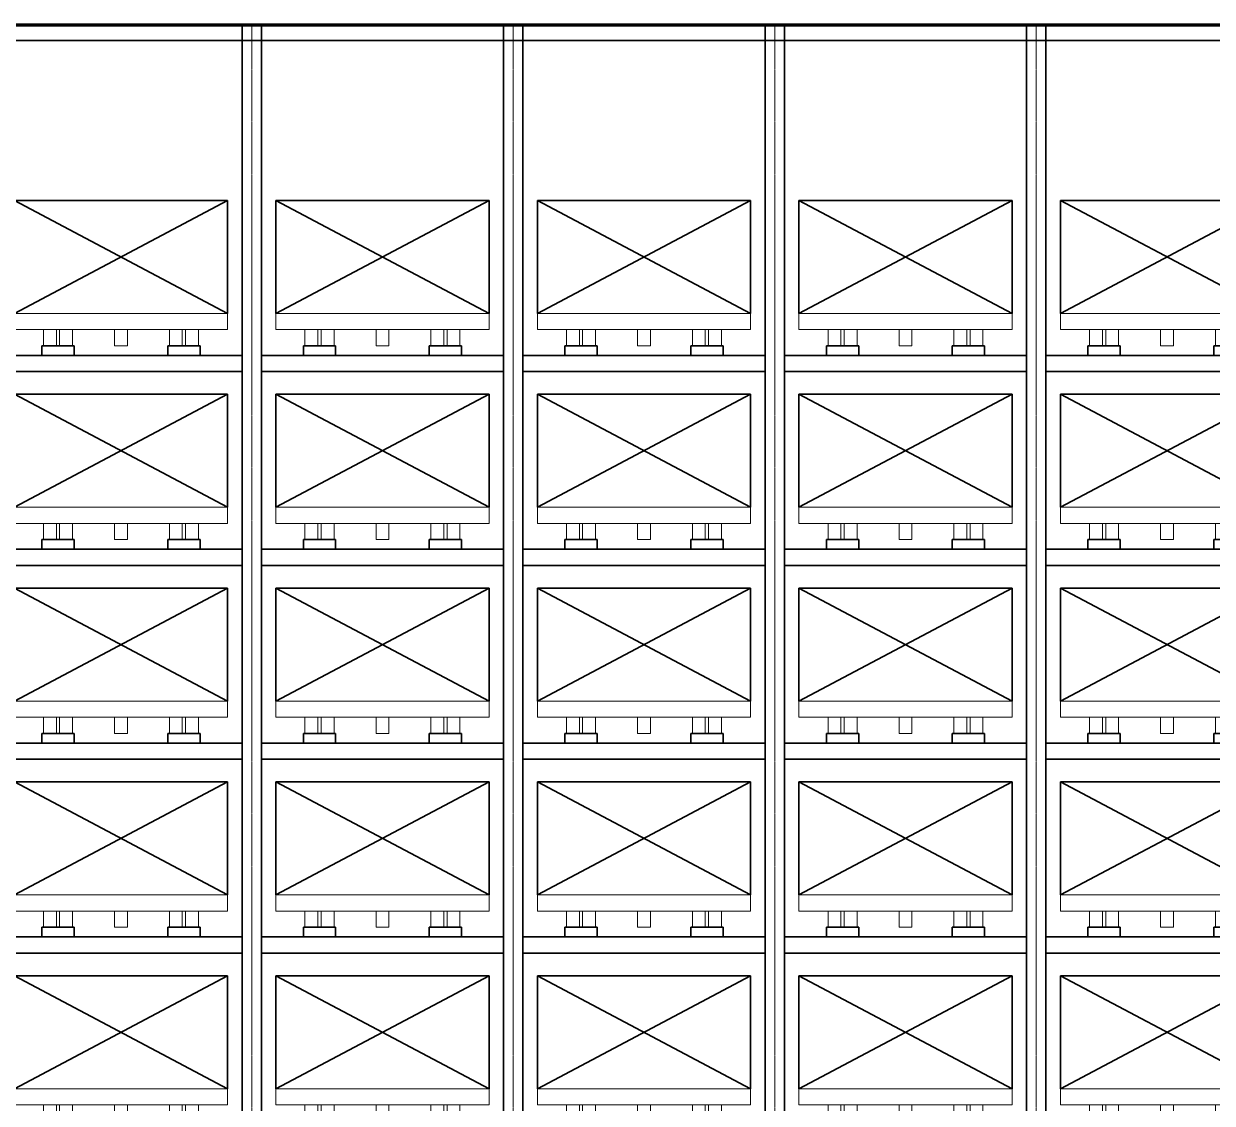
# Model space of a CAD drawing. Header units: millimetres. Extents: x -67280 to 67280, y -47520 to 47520.
# Drawn here: x -21020 to -13658, y 33085 to 39767 of the extents above; entities that cross this region are included whole.
import ezdxf

# ---------------------------------------------------------------- set-up
doc = ezdxf.new("R2010")
doc.units = ezdxf.units.MM
doc.linetypes.add('点画线', pattern=[18, 12, -2, 2, -2])
for name, color, linetype, lineweight in [('ACADCAXA细实线层', 3, 'Continuous', 18), ('EB0', 7, 'Continuous', 35), ('中心线层', 1, '点画线', 18), ('尺寸线层', 4, 'Continuous', 18), ('标注层AM_5', 3, 'Continuous', 25), ('粗实线层AM_0', 7, 'Continuous', 50)]:
    doc.layers.add(name, color=color, linetype=linetype, lineweight=lineweight)

# ---------------------------------------------------------------- blocks, each defined once
blk = doc.blocks.new('*X716')
at = {"layer": 'ACADCAXA细实线层', "linetype": 'Continuous', "lineweight": 18}
for p, q in [((0, 100), (0, 200)), ((0, 200), (1320, 200)), ((1320, 100), (1320, 200)), ((0, 100), (1320, 100)), ((180, 0), (180, 100)), ((260, 0), (260, 100)), ((280, 0), (280, 100)), ((360, 0), (360, 100)), ((620, 0), (620, 100)), ((700, 0), (700, 100)), ((960, 0), (960, 100)), ((1040, 0), (1040, 100)), ((1060, 0), (1060, 100)), ((1140, 0), (1140, 100)), ((180, 0), (260, 0)), ((280, 0), (360, 0)), ((620, 0), (700, 0)), ((1040, 0), (960, 0)), ((1060, 0), (1140, 0))]:
    blk.add_line(p, q, dxfattribs=at)
at = {"layer": 'EB0'}
for p, q in [((0, 900), (1320, 900)), ((1320, 900), (0, 200)), ((0, 900), (1320, 200)), ((0, 900), (0, 200)), ((1320, 900), (1320, 200))]:
    blk.add_line(p, q, dxfattribs=at)
blk = doc.blocks.new('*X718')
at = {"layer": 'ACADCAXA细实线层', "linetype": 'Continuous', "lineweight": 18}
for p, q in [((0, 100), (0, 200)), ((0, 200), (1320, 200)), ((1320, 100), (1320, 200)), ((0, 100), (1320, 100)), ((180, 0), (180, 100)), ((260, 0), (260, 100)), ((280, 0), (280, 100)), ((360, 0), (360, 100)), ((620, 0), (620, 100)), ((700, 0), (700, 100)), ((960, 0), (960, 100)), ((1040, 0), (1040, 100)), ((1060, 0), (1060, 100)), ((1140, 0), (1140, 100)), ((180, 0), (260, 0)), ((280, 0), (360, 0)), ((620, 0), (700, 0)), ((1040, 0), (960, 0)), ((1060, 0), (1140, 0))]:
    blk.add_line(p, q, dxfattribs=at)
at = {"layer": 'EB0'}
for p, q in [((0, 900), (1320, 900)), ((1320, 900), (0, 200)), ((0, 900), (1320, 200)), ((0, 900), (0, 200)), ((1320, 900), (1320, 200))]:
    blk.add_line(p, q, dxfattribs=at)
blk = doc.blocks.new('*X719')
at = {"layer": 'EB0'}
for p, q in [((260, 100), (260, 160)), ((460, 160), (260, 160)), ((260, 100), (260, 160)), ((460, 160), (260, 160)), ((460, 100), (460, 160)), ((460, 100), (460, 160)), ((1040, 100), (1040, 160)), ((1040, 160), (1240, 160)), ((1040, 100), (1040, 160)), ((1040, 160), (1240, 160)), ((1240, 100), (1240, 160)), ((1240, 100), (1240, 160)), ((0, 100), (1500, 100)), ((1500, 0), (0, 0))]:
    blk.add_line(p, q, dxfattribs=at)
at = {"layer": '标注层AM_5'}
for p, q in [((0, 100), (1500, 100)), ((1500, 100), (0, 100)), ((0, 0), (1500, 0))]:
    blk.add_line(p, q, dxfattribs=at)
blk = doc.blocks.new('*X720')
at = {"layer": 'ACADCAXA细实线层', "linetype": 'Continuous', "lineweight": 18}
for p, q in [((0, 100), (0, 200)), ((0, 200), (1320, 200)), ((1320, 100), (1320, 200)), ((0, 100), (1320, 100)), ((180, 0), (180, 100)), ((260, 0), (260, 100)), ((280, 0), (280, 100)), ((360, 0), (360, 100)), ((620, 0), (620, 100)), ((700, 0), (700, 100)), ((960, 0), (960, 100)), ((1040, 0), (1040, 100)), ((1060, 0), (1060, 100)), ((1140, 0), (1140, 100)), ((180, 0), (260, 0)), ((280, 0), (360, 0)), ((620, 0), (700, 0)), ((1040, 0), (960, 0)), ((1060, 0), (1140, 0))]:
    blk.add_line(p, q, dxfattribs=at)
at = {"layer": 'EB0'}
for p, q in [((0, 900), (1320, 900)), ((1320, 900), (0, 200)), ((0, 900), (1320, 200)), ((0, 900), (0, 200)), ((1320, 900), (1320, 200))]:
    blk.add_line(p, q, dxfattribs=at)
blk = doc.blocks.new('*X721')
at = {"layer": 'EB0'}
for p, q in [((260, 100), (260, 160)), ((460, 160), (260, 160)), ((260, 100), (260, 160)), ((460, 160), (260, 160)), ((460, 100), (460, 160)), ((460, 100), (460, 160)), ((1040, 100), (1040, 160)), ((1040, 160), (1240, 160)), ((1040, 100), (1040, 160)), ((1040, 160), (1240, 160)), ((1240, 100), (1240, 160)), ((1240, 100), (1240, 160)), ((0, 100), (1500, 100)), ((1500, 0), (0, 0))]:
    blk.add_line(p, q, dxfattribs=at)
at = {"layer": '标注层AM_5'}
for p, q in [((0, 100), (1500, 100)), ((1500, 100), (0, 100)), ((0, 0), (1500, 0))]:
    blk.add_line(p, q, dxfattribs=at)
blk = doc.blocks.new('*X722')
at = {"layer": 'ACADCAXA细实线层', "linetype": 'Continuous', "lineweight": 18}
for p, q in [((0, 100), (0, 200)), ((0, 200), (1320, 200)), ((1320, 100), (1320, 200)), ((0, 100), (1320, 100)), ((180, 0), (180, 100)), ((260, 0), (260, 100)), ((280, 0), (280, 100)), ((360, 0), (360, 100)), ((620, 0), (620, 100)), ((700, 0), (700, 100)), ((960, 0), (960, 100)), ((1040, 0), (1040, 100)), ((1060, 0), (1060, 100)), ((1140, 0), (1140, 100)), ((180, 0), (260, 0)), ((280, 0), (360, 0)), ((620, 0), (700, 0)), ((1040, 0), (960, 0)), ((1060, 0), (1140, 0))]:
    blk.add_line(p, q, dxfattribs=at)
at = {"layer": 'EB0'}
for p, q in [((0, 900), (1320, 900)), ((1320, 900), (0, 200)), ((0, 900), (1320, 200)), ((0, 900), (0, 200)), ((1320, 900), (1320, 200))]:
    blk.add_line(p, q, dxfattribs=at)
blk = doc.blocks.new('*X723')
at = {"layer": 'EB0'}
for p, q in [((260, 100), (260, 160)), ((460, 160), (260, 160)), ((260, 100), (260, 160)), ((460, 160), (260, 160)), ((460, 100), (460, 160)), ((460, 100), (460, 160)), ((1040, 100), (1040, 160)), ((1040, 160), (1240, 160)), ((1040, 100), (1040, 160)), ((1040, 160), (1240, 160)), ((1240, 100), (1240, 160)), ((1240, 100), (1240, 160)), ((0, 100), (1500, 100)), ((1500, 0), (0, 0))]:
    blk.add_line(p, q, dxfattribs=at)
at = {"layer": '标注层AM_5'}
for p, q in [((0, 100), (1500, 100)), ((1500, 100), (0, 100)), ((0, 0), (1500, 0))]:
    blk.add_line(p, q, dxfattribs=at)
blk = doc.blocks.new('*X724')
at = {"layer": 'ACADCAXA细实线层', "linetype": 'Continuous', "lineweight": 18}
for p, q in [((0, 100), (0, 200)), ((0, 200), (1320, 200)), ((1320, 100), (1320, 200)), ((0, 100), (1320, 100)), ((180, 0), (180, 100)), ((260, 0), (260, 100)), ((280, 0), (280, 100)), ((360, 0), (360, 100)), ((620, 0), (620, 100)), ((700, 0), (700, 100)), ((960, 0), (960, 100)), ((1040, 0), (1040, 100)), ((1060, 0), (1060, 100)), ((1140, 0), (1140, 100)), ((180, 0), (260, 0)), ((280, 0), (360, 0)), ((620, 0), (700, 0)), ((1040, 0), (960, 0)), ((1060, 0), (1140, 0))]:
    blk.add_line(p, q, dxfattribs=at)
at = {"layer": 'EB0'}
for p, q in [((0, 900), (1320, 900)), ((1320, 900), (0, 200)), ((0, 900), (1320, 200)), ((0, 900), (0, 200)), ((1320, 900), (1320, 200))]:
    blk.add_line(p, q, dxfattribs=at)
blk = doc.blocks.new('*X725')
at = {"layer": 'EB0'}
for p, q in [((260, 100), (260, 160)), ((460, 160), (260, 160)), ((260, 100), (260, 160)), ((460, 160), (260, 160)), ((460, 100), (460, 160)), ((460, 100), (460, 160)), ((1040, 100), (1040, 160)), ((1040, 160), (1240, 160)), ((1040, 100), (1040, 160)), ((1040, 160), (1240, 160)), ((1240, 100), (1240, 160)), ((1240, 100), (1240, 160)), ((0, 100), (1500, 100)), ((1500, 0), (0, 0))]:
    blk.add_line(p, q, dxfattribs=at)
at = {"layer": '标注层AM_5'}
for p, q in [((0, 100), (1500, 100)), ((1500, 100), (0, 100)), ((0, 0), (1500, 0))]:
    blk.add_line(p, q, dxfattribs=at)
blk = doc.blocks.new('*X709')
at = {"layer": 'EB0'}
for p, q in [((1620, 0), (1620, 11200)), ((1740, 0), (1740, 11200))]:
    blk.add_line(p, q, dxfattribs=at)
at = {"layer": '中心线层'}
blk.add_line((1680, -3), (1680, 11203), dxfattribs=at)
at = {"layer": 'EB0'}
for name, p in [('*X724', (210, 9210)), ('*X722', (210, 8010)), ('*X720', (210, 6810)), ('*X718', (210, 5610)), ('*X716', (210, 4410))]:
    blk.add_blockref(name, p, dxfattribs=at)
at = {"layer": '粗实线层AM_0'}
for name, p in [('*X725', (120, 9050)), ('*X723', (120, 7850)), ('*X721', (120, 6650)), ('*X719', (120, 5450))]:
    blk.add_blockref(name, p, dxfattribs=at)
blk = doc.blocks.new('*X733')
at = {"layer": 'ACADCAXA细实线层', "linetype": 'Continuous', "lineweight": 18}
for p, q in [((0, 100), (0, 200)), ((0, 200), (1320, 200)), ((1320, 100), (1320, 200)), ((0, 100), (1320, 100)), ((180, 0), (180, 100)), ((260, 0), (260, 100)), ((280, 0), (280, 100)), ((360, 0), (360, 100)), ((620, 0), (620, 100)), ((700, 0), (700, 100)), ((960, 0), (960, 100)), ((1040, 0), (1040, 100)), ((1060, 0), (1060, 100)), ((1140, 0), (1140, 100)), ((180, 0), (260, 0)), ((280, 0), (360, 0)), ((620, 0), (700, 0)), ((1040, 0), (960, 0)), ((1060, 0), (1140, 0))]:
    blk.add_line(p, q, dxfattribs=at)
at = {"layer": 'EB0'}
for p, q in [((0, 900), (1320, 900)), ((1320, 900), (0, 200)), ((0, 900), (1320, 200)), ((0, 900), (0, 200)), ((1320, 900), (1320, 200))]:
    blk.add_line(p, q, dxfattribs=at)
blk = doc.blocks.new('*X735')
at = {"layer": 'ACADCAXA细实线层', "linetype": 'Continuous', "lineweight": 18}
for p, q in [((0, 100), (0, 200)), ((0, 200), (1320, 200)), ((1320, 100), (1320, 200)), ((0, 100), (1320, 100)), ((180, 0), (180, 100)), ((260, 0), (260, 100)), ((280, 0), (280, 100)), ((360, 0), (360, 100)), ((620, 0), (620, 100)), ((700, 0), (700, 100)), ((960, 0), (960, 100)), ((1040, 0), (1040, 100)), ((1060, 0), (1060, 100)), ((1140, 0), (1140, 100)), ((180, 0), (260, 0)), ((280, 0), (360, 0)), ((620, 0), (700, 0)), ((1040, 0), (960, 0)), ((1060, 0), (1140, 0))]:
    blk.add_line(p, q, dxfattribs=at)
at = {"layer": 'EB0'}
for p, q in [((0, 900), (1320, 900)), ((1320, 900), (0, 200)), ((0, 900), (1320, 200)), ((0, 900), (0, 200)), ((1320, 900), (1320, 200))]:
    blk.add_line(p, q, dxfattribs=at)
blk = doc.blocks.new('*X736')
at = {"layer": 'EB0'}
for p, q in [((260, 100), (260, 160)), ((460, 160), (260, 160)), ((260, 100), (260, 160)), ((460, 160), (260, 160)), ((460, 100), (460, 160)), ((460, 100), (460, 160)), ((1040, 100), (1040, 160)), ((1040, 160), (1240, 160)), ((1040, 100), (1040, 160)), ((1040, 160), (1240, 160)), ((1240, 100), (1240, 160)), ((1240, 100), (1240, 160)), ((0, 100), (1500, 100)), ((1500, 0), (0, 0))]:
    blk.add_line(p, q, dxfattribs=at)
at = {"layer": '标注层AM_5'}
for p, q in [((0, 100), (1500, 100)), ((1500, 100), (0, 100)), ((0, 0), (1500, 0))]:
    blk.add_line(p, q, dxfattribs=at)
blk = doc.blocks.new('*X737')
at = {"layer": 'ACADCAXA细实线层', "linetype": 'Continuous', "lineweight": 18}
for p, q in [((0, 100), (0, 200)), ((0, 200), (1320, 200)), ((1320, 100), (1320, 200)), ((0, 100), (1320, 100)), ((180, 0), (180, 100)), ((260, 0), (260, 100)), ((280, 0), (280, 100)), ((360, 0), (360, 100)), ((620, 0), (620, 100)), ((700, 0), (700, 100)), ((960, 0), (960, 100)), ((1040, 0), (1040, 100)), ((1060, 0), (1060, 100)), ((1140, 0), (1140, 100)), ((180, 0), (260, 0)), ((280, 0), (360, 0)), ((620, 0), (700, 0)), ((1040, 0), (960, 0)), ((1060, 0), (1140, 0))]:
    blk.add_line(p, q, dxfattribs=at)
at = {"layer": 'EB0'}
for p, q in [((0, 900), (1320, 900)), ((1320, 900), (0, 200)), ((0, 900), (1320, 200)), ((0, 900), (0, 200)), ((1320, 900), (1320, 200))]:
    blk.add_line(p, q, dxfattribs=at)
blk = doc.blocks.new('*X738')
at = {"layer": 'EB0'}
for p, q in [((260, 100), (260, 160)), ((460, 160), (260, 160)), ((260, 100), (260, 160)), ((460, 160), (260, 160)), ((460, 100), (460, 160)), ((460, 100), (460, 160)), ((1040, 100), (1040, 160)), ((1040, 160), (1240, 160)), ((1040, 100), (1040, 160)), ((1040, 160), (1240, 160)), ((1240, 100), (1240, 160)), ((1240, 100), (1240, 160)), ((0, 100), (1500, 100)), ((1500, 0), (0, 0))]:
    blk.add_line(p, q, dxfattribs=at)
at = {"layer": '标注层AM_5'}
for p, q in [((0, 100), (1500, 100)), ((1500, 100), (0, 100)), ((0, 0), (1500, 0))]:
    blk.add_line(p, q, dxfattribs=at)
blk = doc.blocks.new('*X739')
at = {"layer": 'ACADCAXA细实线层', "linetype": 'Continuous', "lineweight": 18}
for p, q in [((0, 100), (0, 200)), ((0, 200), (1320, 200)), ((1320, 100), (1320, 200)), ((0, 100), (1320, 100)), ((180, 0), (180, 100)), ((260, 0), (260, 100)), ((280, 0), (280, 100)), ((360, 0), (360, 100)), ((620, 0), (620, 100)), ((700, 0), (700, 100)), ((960, 0), (960, 100)), ((1040, 0), (1040, 100)), ((1060, 0), (1060, 100)), ((1140, 0), (1140, 100)), ((180, 0), (260, 0)), ((280, 0), (360, 0)), ((620, 0), (700, 0)), ((1040, 0), (960, 0)), ((1060, 0), (1140, 0))]:
    blk.add_line(p, q, dxfattribs=at)
at = {"layer": 'EB0'}
for p, q in [((0, 900), (1320, 900)), ((1320, 900), (0, 200)), ((0, 900), (1320, 200)), ((0, 900), (0, 200)), ((1320, 900), (1320, 200))]:
    blk.add_line(p, q, dxfattribs=at)
blk = doc.blocks.new('*X740')
at = {"layer": 'EB0'}
for p, q in [((260, 100), (260, 160)), ((460, 160), (260, 160)), ((260, 100), (260, 160)), ((460, 160), (260, 160)), ((460, 100), (460, 160)), ((460, 100), (460, 160)), ((1040, 100), (1040, 160)), ((1040, 160), (1240, 160)), ((1040, 100), (1040, 160)), ((1040, 160), (1240, 160)), ((1240, 100), (1240, 160)), ((1240, 100), (1240, 160)), ((0, 100), (1500, 100)), ((1500, 0), (0, 0))]:
    blk.add_line(p, q, dxfattribs=at)
at = {"layer": '标注层AM_5'}
for p, q in [((0, 100), (1500, 100)), ((1500, 100), (0, 100)), ((0, 0), (1500, 0))]:
    blk.add_line(p, q, dxfattribs=at)
blk = doc.blocks.new('*X741')
at = {"layer": 'ACADCAXA细实线层', "linetype": 'Continuous', "lineweight": 18}
for p, q in [((0, 100), (0, 200)), ((0, 200), (1320, 200)), ((1320, 100), (1320, 200)), ((0, 100), (1320, 100)), ((180, 0), (180, 100)), ((260, 0), (260, 100)), ((280, 0), (280, 100)), ((360, 0), (360, 100)), ((620, 0), (620, 100)), ((700, 0), (700, 100)), ((960, 0), (960, 100)), ((1040, 0), (1040, 100)), ((1060, 0), (1060, 100)), ((1140, 0), (1140, 100)), ((180, 0), (260, 0)), ((280, 0), (360, 0)), ((620, 0), (700, 0)), ((1040, 0), (960, 0)), ((1060, 0), (1140, 0))]:
    blk.add_line(p, q, dxfattribs=at)
at = {"layer": 'EB0'}
for p, q in [((0, 900), (1320, 900)), ((1320, 900), (0, 200)), ((0, 900), (1320, 200)), ((0, 900), (0, 200)), ((1320, 900), (1320, 200))]:
    blk.add_line(p, q, dxfattribs=at)
blk = doc.blocks.new('*X742')
at = {"layer": 'EB0'}
for p, q in [((260, 100), (260, 160)), ((460, 160), (260, 160)), ((260, 100), (260, 160)), ((460, 160), (260, 160)), ((460, 100), (460, 160)), ((460, 100), (460, 160)), ((1040, 100), (1040, 160)), ((1040, 160), (1240, 160)), ((1040, 100), (1040, 160)), ((1040, 160), (1240, 160)), ((1240, 100), (1240, 160)), ((1240, 100), (1240, 160)), ((0, 100), (1500, 100)), ((1500, 0), (0, 0))]:
    blk.add_line(p, q, dxfattribs=at)
at = {"layer": '标注层AM_5'}
for p, q in [((0, 100), (1500, 100)), ((1500, 100), (0, 100)), ((0, 0), (1500, 0))]:
    blk.add_line(p, q, dxfattribs=at)
blk = doc.blocks.new('*X726')
at = {"layer": 'EB0'}
for p, q in [((0, 0), (0, 11200)), ((120, 0), (120, 11200)), ((1620, 0), (1620, 11200)), ((1740, 0), (1740, 11200))]:
    blk.add_line(p, q, dxfattribs=at)
at = {"layer": '中心线层'}
for p, q in [((60, -3), (60, 11203)), ((1680, -3), (1680, 11203))]:
    blk.add_line(p, q, dxfattribs=at)
at = {"layer": 'EB0'}
for name, p in [('*X741', (210, 9210)), ('*X739', (210, 8010)), ('*X737', (210, 6810)), ('*X735', (210, 5610)), ('*X733', (210, 4410))]:
    blk.add_blockref(name, p, dxfattribs=at)
at = {"layer": '粗实线层AM_0'}
for name, p in [('*X742', (120, 9050)), ('*X740', (120, 7850)), ('*X738', (120, 6650)), ('*X736', (120, 5450))]:
    blk.add_blockref(name, p, dxfattribs=at)
blk = doc.blocks.new('*X750')
at = {"layer": 'ACADCAXA细实线层', "linetype": 'Continuous', "lineweight": 18}
for p, q in [((0, 100), (0, 200)), ((0, 200), (1320, 200)), ((1320, 100), (1320, 200)), ((0, 100), (1320, 100)), ((180, 0), (180, 100)), ((260, 0), (260, 100)), ((280, 0), (280, 100)), ((360, 0), (360, 100)), ((620, 0), (620, 100)), ((700, 0), (700, 100)), ((960, 0), (960, 100)), ((1040, 0), (1040, 100)), ((1060, 0), (1060, 100)), ((1140, 0), (1140, 100)), ((180, 0), (260, 0)), ((280, 0), (360, 0)), ((620, 0), (700, 0)), ((1040, 0), (960, 0)), ((1060, 0), (1140, 0))]:
    blk.add_line(p, q, dxfattribs=at)
at = {"layer": 'EB0'}
for p, q in [((0, 900), (1320, 900)), ((1320, 900), (0, 200)), ((0, 900), (1320, 200)), ((0, 900), (0, 200)), ((1320, 900), (1320, 200))]:
    blk.add_line(p, q, dxfattribs=at)
blk = doc.blocks.new('*X752')
at = {"layer": 'ACADCAXA细实线层', "linetype": 'Continuous', "lineweight": 18}
for p, q in [((0, 100), (0, 200)), ((0, 200), (1320, 200)), ((1320, 100), (1320, 200)), ((0, 100), (1320, 100)), ((180, 0), (180, 100)), ((260, 0), (260, 100)), ((280, 0), (280, 100)), ((360, 0), (360, 100)), ((620, 0), (620, 100)), ((700, 0), (700, 100)), ((960, 0), (960, 100)), ((1040, 0), (1040, 100)), ((1060, 0), (1060, 100)), ((1140, 0), (1140, 100)), ((180, 0), (260, 0)), ((280, 0), (360, 0)), ((620, 0), (700, 0)), ((1040, 0), (960, 0)), ((1060, 0), (1140, 0))]:
    blk.add_line(p, q, dxfattribs=at)
at = {"layer": 'EB0'}
for p, q in [((0, 900), (1320, 900)), ((1320, 900), (0, 200)), ((0, 900), (1320, 200)), ((0, 900), (0, 200)), ((1320, 900), (1320, 200))]:
    blk.add_line(p, q, dxfattribs=at)
blk = doc.blocks.new('*X753')
at = {"layer": 'EB0'}
for p, q in [((260, 100), (260, 160)), ((460, 160), (260, 160)), ((260, 100), (260, 160)), ((460, 160), (260, 160)), ((460, 100), (460, 160)), ((460, 100), (460, 160)), ((1040, 100), (1040, 160)), ((1040, 160), (1240, 160)), ((1040, 100), (1040, 160)), ((1040, 160), (1240, 160)), ((1240, 100), (1240, 160)), ((1240, 100), (1240, 160)), ((0, 100), (1500, 100)), ((1500, 0), (0, 0))]:
    blk.add_line(p, q, dxfattribs=at)
at = {"layer": '标注层AM_5'}
for p, q in [((0, 100), (1500, 100)), ((1500, 100), (0, 100)), ((0, 0), (1500, 0))]:
    blk.add_line(p, q, dxfattribs=at)
blk = doc.blocks.new('*X754')
at = {"layer": 'ACADCAXA细实线层', "linetype": 'Continuous', "lineweight": 18}
for p, q in [((0, 100), (0, 200)), ((0, 200), (1320, 200)), ((1320, 100), (1320, 200)), ((0, 100), (1320, 100)), ((180, 0), (180, 100)), ((260, 0), (260, 100)), ((280, 0), (280, 100)), ((360, 0), (360, 100)), ((620, 0), (620, 100)), ((700, 0), (700, 100)), ((960, 0), (960, 100)), ((1040, 0), (1040, 100)), ((1060, 0), (1060, 100)), ((1140, 0), (1140, 100)), ((180, 0), (260, 0)), ((280, 0), (360, 0)), ((620, 0), (700, 0)), ((1040, 0), (960, 0)), ((1060, 0), (1140, 0))]:
    blk.add_line(p, q, dxfattribs=at)
at = {"layer": 'EB0'}
for p, q in [((0, 900), (1320, 900)), ((1320, 900), (0, 200)), ((0, 900), (1320, 200)), ((0, 900), (0, 200)), ((1320, 900), (1320, 200))]:
    blk.add_line(p, q, dxfattribs=at)
blk = doc.blocks.new('*X755')
at = {"layer": 'EB0'}
for p, q in [((260, 100), (260, 160)), ((460, 160), (260, 160)), ((260, 100), (260, 160)), ((460, 160), (260, 160)), ((460, 100), (460, 160)), ((460, 100), (460, 160)), ((1040, 100), (1040, 160)), ((1040, 160), (1240, 160)), ((1040, 100), (1040, 160)), ((1040, 160), (1240, 160)), ((1240, 100), (1240, 160)), ((1240, 100), (1240, 160)), ((0, 100), (1500, 100)), ((1500, 0), (0, 0))]:
    blk.add_line(p, q, dxfattribs=at)
at = {"layer": '标注层AM_5'}
for p, q in [((0, 100), (1500, 100)), ((1500, 100), (0, 100)), ((0, 0), (1500, 0))]:
    blk.add_line(p, q, dxfattribs=at)
blk = doc.blocks.new('*X756')
at = {"layer": 'ACADCAXA细实线层', "linetype": 'Continuous', "lineweight": 18}
for p, q in [((0, 100), (0, 200)), ((0, 200), (1320, 200)), ((1320, 100), (1320, 200)), ((0, 100), (1320, 100)), ((180, 0), (180, 100)), ((260, 0), (260, 100)), ((280, 0), (280, 100)), ((360, 0), (360, 100)), ((620, 0), (620, 100)), ((700, 0), (700, 100)), ((960, 0), (960, 100)), ((1040, 0), (1040, 100)), ((1060, 0), (1060, 100)), ((1140, 0), (1140, 100)), ((180, 0), (260, 0)), ((280, 0), (360, 0)), ((620, 0), (700, 0)), ((1040, 0), (960, 0)), ((1060, 0), (1140, 0))]:
    blk.add_line(p, q, dxfattribs=at)
at = {"layer": 'EB0'}
for p, q in [((0, 900), (1320, 900)), ((1320, 900), (0, 200)), ((0, 900), (1320, 200)), ((0, 900), (0, 200)), ((1320, 900), (1320, 200))]:
    blk.add_line(p, q, dxfattribs=at)
blk = doc.blocks.new('*X757')
at = {"layer": 'EB0'}
for p, q in [((260, 100), (260, 160)), ((460, 160), (260, 160)), ((260, 100), (260, 160)), ((460, 160), (260, 160)), ((460, 100), (460, 160)), ((460, 100), (460, 160)), ((1040, 100), (1040, 160)), ((1040, 160), (1240, 160)), ((1040, 100), (1040, 160)), ((1040, 160), (1240, 160)), ((1240, 100), (1240, 160)), ((1240, 100), (1240, 160)), ((0, 100), (1500, 100)), ((1500, 0), (0, 0))]:
    blk.add_line(p, q, dxfattribs=at)
at = {"layer": '标注层AM_5'}
for p, q in [((0, 100), (1500, 100)), ((1500, 100), (0, 100)), ((0, 0), (1500, 0))]:
    blk.add_line(p, q, dxfattribs=at)
blk = doc.blocks.new('*X758')
at = {"layer": 'ACADCAXA细实线层', "linetype": 'Continuous', "lineweight": 18}
for p, q in [((0, 100), (0, 200)), ((0, 200), (1320, 200)), ((1320, 100), (1320, 200)), ((0, 100), (1320, 100)), ((180, 0), (180, 100)), ((260, 0), (260, 100)), ((280, 0), (280, 100)), ((360, 0), (360, 100)), ((620, 0), (620, 100)), ((700, 0), (700, 100)), ((960, 0), (960, 100)), ((1040, 0), (1040, 100)), ((1060, 0), (1060, 100)), ((1140, 0), (1140, 100)), ((180, 0), (260, 0)), ((280, 0), (360, 0)), ((620, 0), (700, 0)), ((1040, 0), (960, 0)), ((1060, 0), (1140, 0))]:
    blk.add_line(p, q, dxfattribs=at)
at = {"layer": 'EB0'}
for p, q in [((0, 900), (1320, 900)), ((1320, 900), (0, 200)), ((0, 900), (1320, 200)), ((0, 900), (0, 200)), ((1320, 900), (1320, 200))]:
    blk.add_line(p, q, dxfattribs=at)
blk = doc.blocks.new('*X759')
at = {"layer": 'EB0'}
for p, q in [((260, 100), (260, 160)), ((460, 160), (260, 160)), ((260, 100), (260, 160)), ((460, 160), (260, 160)), ((460, 100), (460, 160)), ((460, 100), (460, 160)), ((1040, 100), (1040, 160)), ((1040, 160), (1240, 160)), ((1040, 100), (1040, 160)), ((1040, 160), (1240, 160)), ((1240, 100), (1240, 160)), ((1240, 100), (1240, 160)), ((0, 100), (1500, 100)), ((1500, 0), (0, 0))]:
    blk.add_line(p, q, dxfattribs=at)
at = {"layer": '标注层AM_5'}
for p, q in [((0, 100), (1500, 100)), ((1500, 100), (0, 100)), ((0, 0), (1500, 0))]:
    blk.add_line(p, q, dxfattribs=at)
blk = doc.blocks.new('*X743')
at = {"layer": 'EB0'}
for p, q in [((0, 0), (0, 11200)), ((120, 0), (120, 11200)), ((1620, 0), (1620, 11200)), ((1740, 0), (1740, 11200))]:
    blk.add_line(p, q, dxfattribs=at)
at = {"layer": '中心线层'}
for p, q in [((60, -3), (60, 11203)), ((1680, -3), (1680, 11203))]:
    blk.add_line(p, q, dxfattribs=at)
at = {"layer": 'EB0'}
for name, p in [('*X758', (210, 9210)), ('*X756', (210, 8010)), ('*X754', (210, 6810)), ('*X752', (210, 5610)), ('*X750', (210, 4410))]:
    blk.add_blockref(name, p, dxfattribs=at)
at = {"layer": '粗实线层AM_0'}
for name, p in [('*X759', (120, 9050)), ('*X757', (120, 7850)), ('*X755', (120, 6650)), ('*X753', (120, 5450))]:
    blk.add_blockref(name, p, dxfattribs=at)
blk = doc.blocks.new('*X767')
at = {"layer": 'ACADCAXA细实线层', "linetype": 'Continuous', "lineweight": 18}
for p, q in [((0, 100), (0, 200)), ((0, 200), (1320, 200)), ((1320, 100), (1320, 200)), ((0, 100), (1320, 100)), ((180, 0), (180, 100)), ((260, 0), (260, 100)), ((280, 0), (280, 100)), ((360, 0), (360, 100)), ((620, 0), (620, 100)), ((700, 0), (700, 100)), ((960, 0), (960, 100)), ((1040, 0), (1040, 100)), ((1060, 0), (1060, 100)), ((1140, 0), (1140, 100)), ((180, 0), (260, 0)), ((280, 0), (360, 0)), ((620, 0), (700, 0)), ((1040, 0), (960, 0)), ((1060, 0), (1140, 0))]:
    blk.add_line(p, q, dxfattribs=at)
at = {"layer": 'EB0'}
for p, q in [((0, 900), (1320, 900)), ((1320, 900), (0, 200)), ((0, 900), (1320, 200)), ((0, 900), (0, 200)), ((1320, 900), (1320, 200))]:
    blk.add_line(p, q, dxfattribs=at)
blk = doc.blocks.new('*X769')
at = {"layer": 'ACADCAXA细实线层', "linetype": 'Continuous', "lineweight": 18}
for p, q in [((0, 100), (0, 200)), ((0, 200), (1320, 200)), ((1320, 100), (1320, 200)), ((0, 100), (1320, 100)), ((180, 0), (180, 100)), ((260, 0), (260, 100)), ((280, 0), (280, 100)), ((360, 0), (360, 100)), ((620, 0), (620, 100)), ((700, 0), (700, 100)), ((960, 0), (960, 100)), ((1040, 0), (1040, 100)), ((1060, 0), (1060, 100)), ((1140, 0), (1140, 100)), ((180, 0), (260, 0)), ((280, 0), (360, 0)), ((620, 0), (700, 0)), ((1040, 0), (960, 0)), ((1060, 0), (1140, 0))]:
    blk.add_line(p, q, dxfattribs=at)
at = {"layer": 'EB0'}
for p, q in [((0, 900), (1320, 900)), ((1320, 900), (0, 200)), ((0, 900), (1320, 200)), ((0, 900), (0, 200)), ((1320, 900), (1320, 200))]:
    blk.add_line(p, q, dxfattribs=at)
blk = doc.blocks.new('*X770')
at = {"layer": 'EB0'}
for p, q in [((260, 100), (260, 160)), ((460, 160), (260, 160)), ((260, 100), (260, 160)), ((460, 160), (260, 160)), ((460, 100), (460, 160)), ((460, 100), (460, 160)), ((1040, 100), (1040, 160)), ((1040, 160), (1240, 160)), ((1040, 100), (1040, 160)), ((1040, 160), (1240, 160)), ((1240, 100), (1240, 160)), ((1240, 100), (1240, 160)), ((0, 100), (1500, 100)), ((1500, 0), (0, 0))]:
    blk.add_line(p, q, dxfattribs=at)
at = {"layer": '标注层AM_5'}
for p, q in [((0, 100), (1500, 100)), ((1500, 100), (0, 100)), ((0, 0), (1500, 0))]:
    blk.add_line(p, q, dxfattribs=at)
blk = doc.blocks.new('*X771')
at = {"layer": 'ACADCAXA细实线层', "linetype": 'Continuous', "lineweight": 18}
for p, q in [((0, 100), (0, 200)), ((0, 200), (1320, 200)), ((1320, 100), (1320, 200)), ((0, 100), (1320, 100)), ((180, 0), (180, 100)), ((260, 0), (260, 100)), ((280, 0), (280, 100)), ((360, 0), (360, 100)), ((620, 0), (620, 100)), ((700, 0), (700, 100)), ((960, 0), (960, 100)), ((1040, 0), (1040, 100)), ((1060, 0), (1060, 100)), ((1140, 0), (1140, 100)), ((180, 0), (260, 0)), ((280, 0), (360, 0)), ((620, 0), (700, 0)), ((1040, 0), (960, 0)), ((1060, 0), (1140, 0))]:
    blk.add_line(p, q, dxfattribs=at)
at = {"layer": 'EB0'}
for p, q in [((0, 900), (1320, 900)), ((1320, 900), (0, 200)), ((0, 900), (1320, 200)), ((0, 900), (0, 200)), ((1320, 900), (1320, 200))]:
    blk.add_line(p, q, dxfattribs=at)
blk = doc.blocks.new('*X772')
at = {"layer": 'EB0'}
for p, q in [((260, 100), (260, 160)), ((460, 160), (260, 160)), ((260, 100), (260, 160)), ((460, 160), (260, 160)), ((460, 100), (460, 160)), ((460, 100), (460, 160)), ((1040, 100), (1040, 160)), ((1040, 160), (1240, 160)), ((1040, 100), (1040, 160)), ((1040, 160), (1240, 160)), ((1240, 100), (1240, 160)), ((1240, 100), (1240, 160)), ((0, 100), (1500, 100)), ((1500, 0), (0, 0))]:
    blk.add_line(p, q, dxfattribs=at)
at = {"layer": '标注层AM_5'}
for p, q in [((0, 100), (1500, 100)), ((1500, 100), (0, 100)), ((0, 0), (1500, 0))]:
    blk.add_line(p, q, dxfattribs=at)
blk = doc.blocks.new('*X773')
at = {"layer": 'ACADCAXA细实线层', "linetype": 'Continuous', "lineweight": 18}
for p, q in [((0, 100), (0, 200)), ((0, 200), (1320, 200)), ((1320, 100), (1320, 200)), ((0, 100), (1320, 100)), ((180, 0), (180, 100)), ((260, 0), (260, 100)), ((280, 0), (280, 100)), ((360, 0), (360, 100)), ((620, 0), (620, 100)), ((700, 0), (700, 100)), ((960, 0), (960, 100)), ((1040, 0), (1040, 100)), ((1060, 0), (1060, 100)), ((1140, 0), (1140, 100)), ((180, 0), (260, 0)), ((280, 0), (360, 0)), ((620, 0), (700, 0)), ((1040, 0), (960, 0)), ((1060, 0), (1140, 0))]:
    blk.add_line(p, q, dxfattribs=at)
at = {"layer": 'EB0'}
for p, q in [((0, 900), (1320, 900)), ((1320, 900), (0, 200)), ((0, 900), (1320, 200)), ((0, 900), (0, 200)), ((1320, 900), (1320, 200))]:
    blk.add_line(p, q, dxfattribs=at)
blk = doc.blocks.new('*X774')
at = {"layer": 'EB0'}
for p, q in [((260, 100), (260, 160)), ((460, 160), (260, 160)), ((260, 100), (260, 160)), ((460, 160), (260, 160)), ((460, 100), (460, 160)), ((460, 100), (460, 160)), ((1040, 100), (1040, 160)), ((1040, 160), (1240, 160)), ((1040, 100), (1040, 160)), ((1040, 160), (1240, 160)), ((1240, 100), (1240, 160)), ((1240, 100), (1240, 160)), ((0, 100), (1500, 100)), ((1500, 0), (0, 0))]:
    blk.add_line(p, q, dxfattribs=at)
at = {"layer": '标注层AM_5'}
for p, q in [((0, 100), (1500, 100)), ((1500, 100), (0, 100)), ((0, 0), (1500, 0))]:
    blk.add_line(p, q, dxfattribs=at)
blk = doc.blocks.new('*X775')
at = {"layer": 'ACADCAXA细实线层', "linetype": 'Continuous', "lineweight": 18}
for p, q in [((0, 100), (0, 200)), ((0, 200), (1320, 200)), ((1320, 100), (1320, 200)), ((0, 100), (1320, 100)), ((180, 0), (180, 100)), ((260, 0), (260, 100)), ((280, 0), (280, 100)), ((360, 0), (360, 100)), ((620, 0), (620, 100)), ((700, 0), (700, 100)), ((960, 0), (960, 100)), ((1040, 0), (1040, 100)), ((1060, 0), (1060, 100)), ((1140, 0), (1140, 100)), ((180, 0), (260, 0)), ((280, 0), (360, 0)), ((620, 0), (700, 0)), ((1040, 0), (960, 0)), ((1060, 0), (1140, 0))]:
    blk.add_line(p, q, dxfattribs=at)
at = {"layer": 'EB0'}
for p, q in [((0, 900), (1320, 900)), ((1320, 900), (0, 200)), ((0, 900), (1320, 200)), ((0, 900), (0, 200)), ((1320, 900), (1320, 200))]:
    blk.add_line(p, q, dxfattribs=at)
blk = doc.blocks.new('*X776')
at = {"layer": 'EB0'}
for p, q in [((260, 100), (260, 160)), ((460, 160), (260, 160)), ((260, 100), (260, 160)), ((460, 160), (260, 160)), ((460, 100), (460, 160)), ((460, 100), (460, 160)), ((1040, 100), (1040, 160)), ((1040, 160), (1240, 160)), ((1040, 100), (1040, 160)), ((1040, 160), (1240, 160)), ((1240, 100), (1240, 160)), ((1240, 100), (1240, 160)), ((0, 100), (1500, 100)), ((1500, 0), (0, 0))]:
    blk.add_line(p, q, dxfattribs=at)
at = {"layer": '标注层AM_5'}
for p, q in [((0, 100), (1500, 100)), ((1500, 100), (0, 100)), ((0, 0), (1500, 0))]:
    blk.add_line(p, q, dxfattribs=at)
blk = doc.blocks.new('*X760')
at = {"layer": 'EB0'}
for p, q in [((0, 0), (0, 11200)), ((120, 0), (120, 11200)), ((1620, 0), (1620, 11200)), ((1740, 0), (1740, 11200))]:
    blk.add_line(p, q, dxfattribs=at)
at = {"layer": '中心线层'}
for p, q in [((60, -3), (60, 11203)), ((1680, -3), (1680, 11203))]:
    blk.add_line(p, q, dxfattribs=at)
at = {"layer": 'EB0'}
for name, p in [('*X775', (210, 9210)), ('*X773', (210, 8010)), ('*X771', (210, 6810)), ('*X769', (210, 5610)), ('*X767', (210, 4410))]:
    blk.add_blockref(name, p, dxfattribs=at)
at = {"layer": '粗实线层AM_0'}
for name, p in [('*X776', (120, 9050)), ('*X774', (120, 7850)), ('*X772', (120, 6650)), ('*X770', (120, 5450))]:
    blk.add_blockref(name, p, dxfattribs=at)
blk = doc.blocks.new('*X784')
at = {"layer": 'ACADCAXA细实线层', "linetype": 'Continuous', "lineweight": 18}
for p, q in [((0, 100), (0, 200)), ((0, 200), (1320, 200)), ((1320, 100), (1320, 200)), ((0, 100), (1320, 100)), ((180, 0), (180, 100)), ((260, 0), (260, 100)), ((280, 0), (280, 100)), ((360, 0), (360, 100)), ((620, 0), (620, 100)), ((700, 0), (700, 100)), ((960, 0), (960, 100)), ((1040, 0), (1040, 100)), ((1060, 0), (1060, 100)), ((1140, 0), (1140, 100)), ((180, 0), (260, 0)), ((280, 0), (360, 0)), ((620, 0), (700, 0)), ((1040, 0), (960, 0)), ((1060, 0), (1140, 0))]:
    blk.add_line(p, q, dxfattribs=at)
at = {"layer": 'EB0'}
for p, q in [((0, 900), (1320, 900)), ((1320, 900), (0, 200)), ((0, 900), (1320, 200)), ((0, 900), (0, 200)), ((1320, 900), (1320, 200))]:
    blk.add_line(p, q, dxfattribs=at)
blk = doc.blocks.new('*X786')
at = {"layer": 'ACADCAXA细实线层', "linetype": 'Continuous', "lineweight": 18}
for p, q in [((0, 100), (0, 200)), ((0, 200), (1320, 200)), ((1320, 100), (1320, 200)), ((0, 100), (1320, 100)), ((180, 0), (180, 100)), ((260, 0), (260, 100)), ((280, 0), (280, 100)), ((360, 0), (360, 100)), ((620, 0), (620, 100)), ((700, 0), (700, 100)), ((960, 0), (960, 100)), ((1040, 0), (1040, 100)), ((1060, 0), (1060, 100)), ((1140, 0), (1140, 100)), ((180, 0), (260, 0)), ((280, 0), (360, 0)), ((620, 0), (700, 0)), ((1040, 0), (960, 0)), ((1060, 0), (1140, 0))]:
    blk.add_line(p, q, dxfattribs=at)
at = {"layer": 'EB0'}
for p, q in [((0, 900), (1320, 900)), ((1320, 900), (0, 200)), ((0, 900), (1320, 200)), ((0, 900), (0, 200)), ((1320, 900), (1320, 200))]:
    blk.add_line(p, q, dxfattribs=at)
blk = doc.blocks.new('*X787')
at = {"layer": 'EB0'}
for p, q in [((260, 100), (260, 160)), ((460, 160), (260, 160)), ((260, 100), (260, 160)), ((460, 160), (260, 160)), ((460, 100), (460, 160)), ((460, 100), (460, 160)), ((1040, 100), (1040, 160)), ((1040, 160), (1240, 160)), ((1040, 100), (1040, 160)), ((1040, 160), (1240, 160)), ((1240, 100), (1240, 160)), ((1240, 100), (1240, 160)), ((0, 100), (1500, 100)), ((1500, 0), (0, 0))]:
    blk.add_line(p, q, dxfattribs=at)
at = {"layer": '标注层AM_5'}
for p, q in [((0, 100), (1500, 100)), ((1500, 100), (0, 100)), ((0, 0), (1500, 0))]:
    blk.add_line(p, q, dxfattribs=at)
blk = doc.blocks.new('*X788')
at = {"layer": 'ACADCAXA细实线层', "linetype": 'Continuous', "lineweight": 18}
for p, q in [((0, 100), (0, 200)), ((0, 200), (1320, 200)), ((1320, 100), (1320, 200)), ((0, 100), (1320, 100)), ((180, 0), (180, 100)), ((260, 0), (260, 100)), ((280, 0), (280, 100)), ((360, 0), (360, 100)), ((620, 0), (620, 100)), ((700, 0), (700, 100)), ((960, 0), (960, 100)), ((1040, 0), (1040, 100)), ((1060, 0), (1060, 100)), ((1140, 0), (1140, 100)), ((180, 0), (260, 0)), ((280, 0), (360, 0)), ((620, 0), (700, 0)), ((1040, 0), (960, 0)), ((1060, 0), (1140, 0))]:
    blk.add_line(p, q, dxfattribs=at)
at = {"layer": 'EB0'}
for p, q in [((0, 900), (1320, 900)), ((1320, 900), (0, 200)), ((0, 900), (1320, 200)), ((0, 900), (0, 200)), ((1320, 900), (1320, 200))]:
    blk.add_line(p, q, dxfattribs=at)
blk = doc.blocks.new('*X789')
at = {"layer": 'EB0'}
for p, q in [((260, 100), (260, 160)), ((460, 160), (260, 160)), ((260, 100), (260, 160)), ((460, 160), (260, 160)), ((460, 100), (460, 160)), ((460, 100), (460, 160)), ((1040, 100), (1040, 160)), ((1040, 160), (1240, 160)), ((1040, 100), (1040, 160)), ((1040, 160), (1240, 160)), ((1240, 100), (1240, 160)), ((1240, 100), (1240, 160)), ((0, 100), (1500, 100)), ((1500, 0), (0, 0))]:
    blk.add_line(p, q, dxfattribs=at)
at = {"layer": '标注层AM_5'}
for p, q in [((0, 100), (1500, 100)), ((1500, 100), (0, 100)), ((0, 0), (1500, 0))]:
    blk.add_line(p, q, dxfattribs=at)
blk = doc.blocks.new('*X790')
at = {"layer": 'ACADCAXA细实线层', "linetype": 'Continuous', "lineweight": 18}
for p, q in [((0, 100), (0, 200)), ((0, 200), (1320, 200)), ((1320, 100), (1320, 200)), ((0, 100), (1320, 100)), ((180, 0), (180, 100)), ((260, 0), (260, 100)), ((280, 0), (280, 100)), ((360, 0), (360, 100)), ((620, 0), (620, 100)), ((700, 0), (700, 100)), ((960, 0), (960, 100)), ((1040, 0), (1040, 100)), ((1060, 0), (1060, 100)), ((1140, 0), (1140, 100)), ((180, 0), (260, 0)), ((280, 0), (360, 0)), ((620, 0), (700, 0)), ((1040, 0), (960, 0)), ((1060, 0), (1140, 0))]:
    blk.add_line(p, q, dxfattribs=at)
at = {"layer": 'EB0'}
for p, q in [((0, 900), (1320, 900)), ((1320, 900), (0, 200)), ((0, 900), (1320, 200)), ((0, 900), (0, 200)), ((1320, 900), (1320, 200))]:
    blk.add_line(p, q, dxfattribs=at)
blk = doc.blocks.new('*X791')
at = {"layer": 'EB0'}
for p, q in [((260, 100), (260, 160)), ((460, 160), (260, 160)), ((260, 100), (260, 160)), ((460, 160), (260, 160)), ((460, 100), (460, 160)), ((460, 100), (460, 160)), ((1040, 100), (1040, 160)), ((1040, 160), (1240, 160)), ((1040, 100), (1040, 160)), ((1040, 160), (1240, 160)), ((1240, 100), (1240, 160)), ((1240, 100), (1240, 160)), ((0, 100), (1500, 100)), ((1500, 0), (0, 0))]:
    blk.add_line(p, q, dxfattribs=at)
at = {"layer": '标注层AM_5'}
for p, q in [((0, 100), (1500, 100)), ((1500, 100), (0, 100)), ((0, 0), (1500, 0))]:
    blk.add_line(p, q, dxfattribs=at)
blk = doc.blocks.new('*X792')
at = {"layer": 'ACADCAXA细实线层', "linetype": 'Continuous', "lineweight": 18}
for p, q in [((0, 100), (0, 200)), ((0, 200), (1320, 200)), ((1320, 100), (1320, 200)), ((0, 100), (1320, 100)), ((180, 0), (180, 100)), ((260, 0), (260, 100)), ((280, 0), (280, 100)), ((360, 0), (360, 100)), ((620, 0), (620, 100)), ((700, 0), (700, 100)), ((960, 0), (960, 100)), ((1040, 0), (1040, 100)), ((1060, 0), (1060, 100)), ((1140, 0), (1140, 100)), ((180, 0), (260, 0)), ((280, 0), (360, 0)), ((620, 0), (700, 0)), ((1040, 0), (960, 0)), ((1060, 0), (1140, 0))]:
    blk.add_line(p, q, dxfattribs=at)
at = {"layer": 'EB0'}
for p, q in [((0, 900), (1320, 900)), ((1320, 900), (0, 200)), ((0, 900), (1320, 200)), ((0, 900), (0, 200)), ((1320, 900), (1320, 200))]:
    blk.add_line(p, q, dxfattribs=at)
blk = doc.blocks.new('*X793')
at = {"layer": 'EB0'}
for p, q in [((260, 100), (260, 160)), ((460, 160), (260, 160)), ((260, 100), (260, 160)), ((460, 160), (260, 160)), ((460, 100), (460, 160)), ((460, 100), (460, 160)), ((1040, 100), (1040, 160)), ((1040, 160), (1240, 160)), ((1040, 100), (1040, 160)), ((1040, 160), (1240, 160)), ((1240, 100), (1240, 160)), ((1240, 100), (1240, 160)), ((0, 100), (1500, 100)), ((1500, 0), (0, 0))]:
    blk.add_line(p, q, dxfattribs=at)
at = {"layer": '标注层AM_5'}
for p, q in [((0, 100), (1500, 100)), ((1500, 100), (0, 100)), ((0, 0), (1500, 0))]:
    blk.add_line(p, q, dxfattribs=at)
blk = doc.blocks.new('*X777')
at = {"layer": 'EB0'}
for p, q in [((0, 0), (0, 11200)), ((120, 0), (120, 11200))]:
    blk.add_line(p, q, dxfattribs=at)
at = {"layer": '中心线层'}
blk.add_line((60, -3), (60, 11203), dxfattribs=at)
at = {"layer": 'EB0'}
for name, p in [('*X792', (210, 9210)), ('*X790', (210, 8010)), ('*X788', (210, 6810)), ('*X786', (210, 5610)), ('*X784', (210, 4410))]:
    blk.add_blockref(name, p, dxfattribs=at)
at = {"layer": '粗实线层AM_0'}
for name, p in [('*X793', (120, 9050)), ('*X791', (120, 7850)), ('*X789', (120, 6650)), ('*X787', (120, 5450))]:
    blk.add_blockref(name, p, dxfattribs=at)

msp = doc.modelspace()

# ---------------------------------------------------------------- linework, layer by layer
at = {"layer": 'EB0'}
for p, q in [((-46637.969, 39764.126), (19032.031, 39764.126)), ((-46637.969, 39754.126), (19032.031, 39754.126)), ((-46637.969, 39664.126), (19032.031, 39664.126))]:
    msp.add_line(p, q, dxfattribs=at)

# ---------------------------------------------------------------- block references
at = {"layer": '尺寸线层'}
for name, p in [('*X709', (-21287.969, 28564.126)), ('*X726', (-19667.969, 28564.126)), ('*X743', (-18047.969, 28564.126)), ('*X760', (-16427.969, 28564.126)), ('*X777', (-14807.969, 28564.126))]:
    msp.add_blockref(name, p, dxfattribs=at)

doc.saveas('drawing.dxf')
